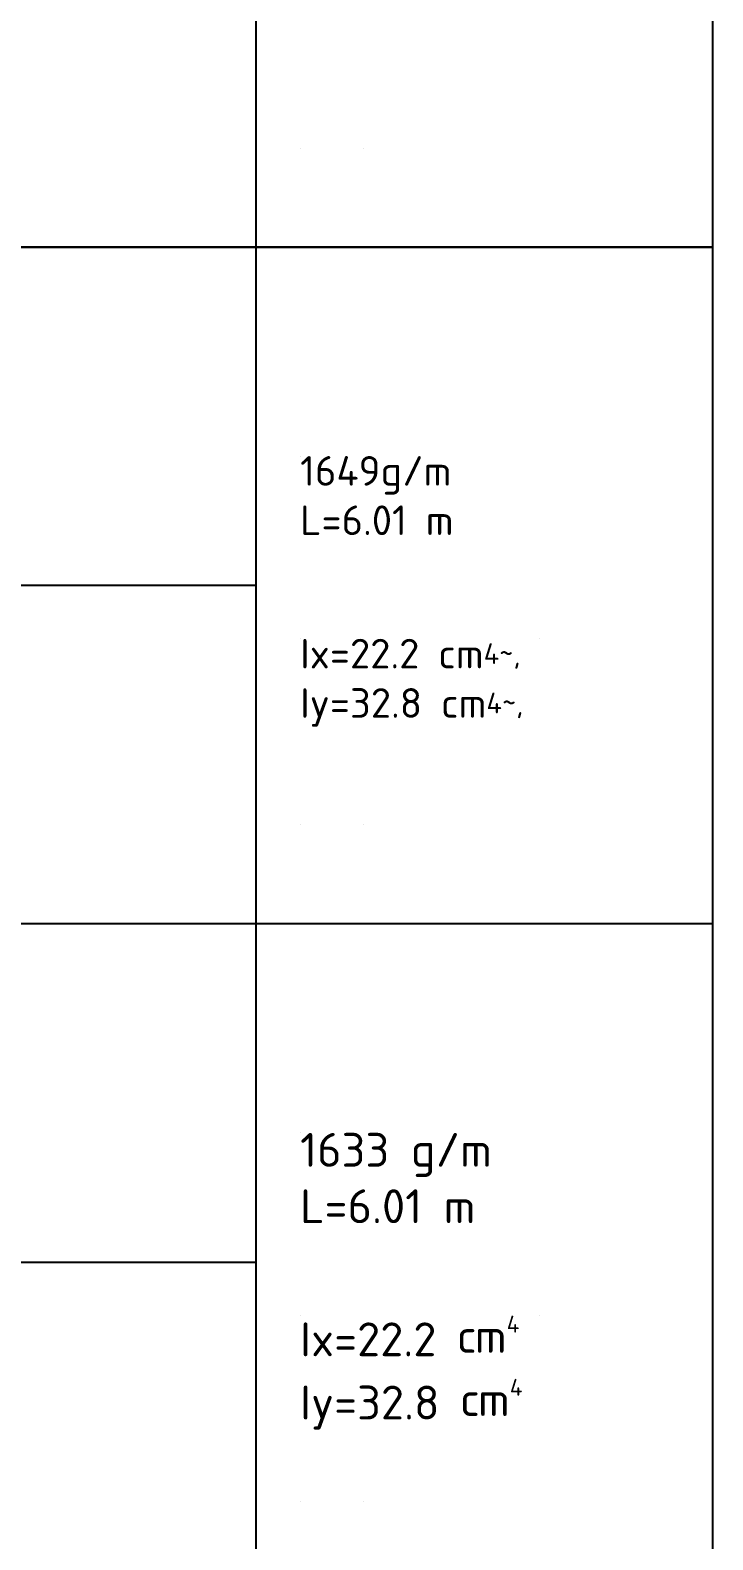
# Model space of a CAD drawing. Extents: x -4122 to 3414, y -5760 to 3840.
# Drawn here: x 780.6 to 941.9, y 1614.4 to 1971.3 of the extents above; entities that cross this region are included whole.
import ezdxf

# ---------------------------------------------------------------- set-up
doc = ezdxf.new("R2010")
doc.units = 0
doc.layers.get('DEFPOINTS').update_dxf_attribs({"linetype": 'CONTINUOUS'})
doc.layers.add('TEXT', color=7, linetype='CONTINUOUS')
doc.layers.add('UNMOVABLE', color=4, linetype='CONTINUOUS')
doc.styles.add('ETEM_NAN', font='isocpeur.ttf')

# ---------------------------------------------------------------- blocks, each defined once
blk = doc.blocks.new('E_75_TEST_PAGE')
at = {"layer": 'DEFPOINTS', "color": 3}
for p, q in [((278.81, 0), (278.81, -960)), ((386.8, -960), (386.8, 0)), ((386.8, -160), (73.06, -160))]:
    blk.add_line(p, q, dxfattribs=at)
at = {"layer": 'DEFPOINTS'}
for p, q in [((289.27, -49.4), (289.27, -49.4)), ((278.81, -80), (73.06, -80)), ((289.27, -92.6), (289.27, -92.6)), ((345.86, -92.6), (345.86, -92.6)), ((289.27, -136.6), (289.27, -136.6)), ((304.27, -136.6), (304.27, -136.6)), ((289.27, -209.4), (289.27, -209.4)), ((278.81, -240), (73.06, -240)), ((289.27, -252.6), (289.27, -252.6)), ((345.86, -252.6), (345.86, -252.6)), ((289.27, -296.6), (289.27, -296.6)), ((304.27, -296.6), (304.27, -296.6)), ((289.27, -936.6), (289.27, -936.6)), ((304.27, -936.6), (304.27, -936.6))]:
    blk.add_line(p, q, dxfattribs=at)
at = {"layer": 'DEFPOINTS', "color": 3}
blk.add_lwpolyline([(386.8, -960), (0, -960), (0, 0), (386.8, 0)], dxfattribs=at)

msp = doc.modelspace()

# ---------------------------------------------------------------- block references
at = {"layer": 'UNMOVABLE'}
for p in [(555.08, 2880), (555.08, 1920)]:
    msp.add_blockref('E_75_TEST_PAGE', p, dxfattribs=at)

# ---------------------------------------------------------------- texts
at = {"layer": 'TEXT', "char_height": 7, "attachment_point": 1, "style": 'ETEM_NAN'}
for s, insert, width in [('1649g/m\\PL=6.01 m', (844.35, 1870.6), 47.9665), ('Ix=22.2 {\\A1;cm\\H0.7x;\\S4~, ;} Iy=32.8 {\\A1;cm\\H0.7x;\\S4~, ;}', (844.35, 1827.4), 58.9789)]:
    msp.add_mtext(s, dxfattribs=dict(at, insert=insert, width=width))
at = {"layer": 'TEXT', "color": 7, "char_height": 8, "width": 74.95, "attachment_point": 1, "style": 'ETEM_NAN'}
for s, insert in [('1633 g/m\\PL=6.01 m', (844.35, 1710.6)), ('Ix=22.2 {\\A1;\\C256;с\\fISOCPEUR|b0|i0|c161|p34;m\\H0.5x;\\C7;\\S4^  ;}\\PIy=32.8 {\\A1;\\C256;с\\fISOCPEUR|b0|i0|c161|p34;m\\H0.5x;\\C7;\\S4^  ;}', (844.35, 1667.4))]:
    msp.add_mtext(s, dxfattribs=dict(at, insert=insert))

doc.saveas('drawing.dxf')
